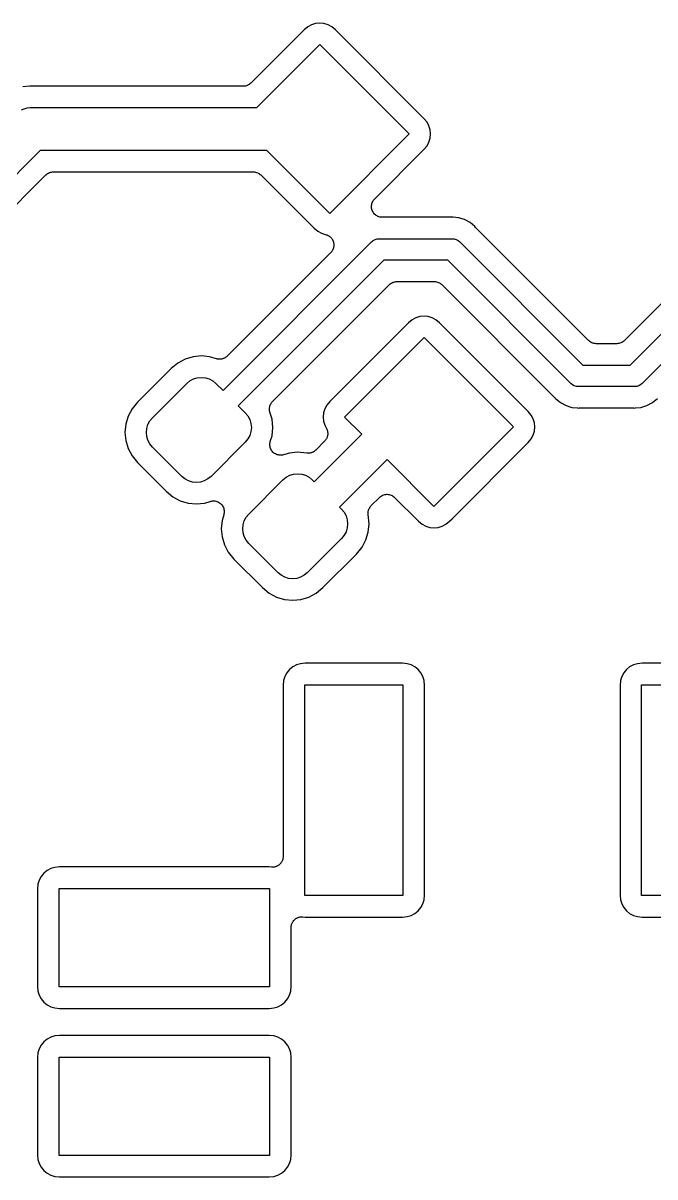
# Model space of a CAD drawing. Extents: x 0.48 to 2.43, y -7.79 to -4.85.
# Drawn here: x 0.7143 to 0.8915, y -5.7993 to -5.4759 of the extents above; entities that cross this region are included whole.
import ezdxf

# ---------------------------------------------------------------- set-up
doc = ezdxf.new("R2010")
doc.units = 0
doc.header["$MEASUREMENT"] = 0
doc.layers.add('BLACK', color=7, linetype='CONTINUOUS')

msp = doc.modelspace()

# ---------------------------------------------------------------- linework, layer by layer
at = {"layer": 'BLACK', "linetype": 'CONTINUOUS'}
for p, q in [((0.793163, -5.47779), (0.77821, -5.49275)), ((0.794191, -5.47695), (0.793163, -5.47779)), ((0.795234, -5.47639), (0.794191, -5.47695)), ((0.796365, -5.47605), (0.795234, -5.47639)), ((0.797541, -5.47593), (0.796365, -5.47605)), ((0.798717, -5.47605), (0.797541, -5.47593)), ((0.799848, -5.47639), (0.798717, -5.47605)), ((0.80089, -5.47695), (0.799848, -5.47639)), ((0.801918, -5.47779), (0.80089, -5.47695)), ((0.826765, -5.50264), (0.801918, -5.47779)), ((0.779878, -5.49963), (0.797541, -5.48196)), ((0.797541, -5.48196), (0.822596, -5.50702)), ((0.716194, -5.49361), (0.714289, -5.4938)), ((0.716199, -5.49361), (0.716194, -5.49361)), ((0.716641, -5.49357), (0.716199, -5.49361)), ((0.717084, -5.49361), (0.716641, -5.49357)), ((0.71721, -5.49361), (0.717084, -5.49361)), ((0.717336, -5.49363), (0.71721, -5.49361)), ((0.717378, -5.49363), (0.717336, -5.49363)), ((0.776088, -5.49363), (0.717378, -5.49363)), ((0.776363, -5.4936), (0.776088, -5.49363)), ((0.77664, -5.49357), (0.776363, -5.4936)), ((0.776655, -5.49357), (0.77664, -5.49357)), ((0.776671, -5.49357), (0.776655, -5.49357)), ((0.776937, -5.49349), (0.776671, -5.49357)), ((0.777202, -5.49341), (0.776937, -5.49349)), ((0.777216, -5.4934), (0.777202, -5.49341)), ((0.777232, -5.4934), (0.777216, -5.4934)), ((0.777476, -5.49327), (0.777232, -5.4934)), ((0.777722, -5.49314), (0.777476, -5.49327)), ((0.777735, -5.49313), (0.777722, -5.49314)), ((0.777748, -5.49312), (0.777735, -5.49313)), ((0.777962, -5.49295), (0.777748, -5.49312)), ((0.77818, -5.49278), (0.777962, -5.49295)), ((0.778202, -5.49275), (0.77818, -5.49278)), ((0.77821, -5.49275), (0.778202, -5.49275)), ((0.778202, -5.49275), (0.778202, -5.49275)), ((0.778202, -5.49275), (0.778202, -5.49275)), ((0.7139, -5.50029), (0.714334, -5.50006)), ((0.714334, -5.50006), (0.715465, -5.49971)), ((0.715465, -5.49971), (0.716347, -5.49963)), ((0.716347, -5.49963), (0.716641, -5.4996)), ((0.716347, -5.49963), (0.716347, -5.49963)), ((0.716641, -5.4996), (0.716936, -5.49963)), ((0.716936, -5.49963), (0.779878, -5.49963)), ((0.827609, -5.50367), (0.826765, -5.50264)), ((0.828166, -5.50471), (0.827609, -5.50367)), ((0.822596, -5.50702), (0.800325, -5.52929)), ((0.828509, -5.50584), (0.828166, -5.50471)), ((0.828625, -5.50702), (0.828509, -5.50584)), ((0.828509, -5.50819), (0.828625, -5.50702)), ((0.826765, -5.5114), (0.827609, -5.51037)), ((0.827609, -5.51037), (0.828166, -5.50932)), ((0.828166, -5.50932), (0.828509, -5.50819)), ((0.719127, -5.51163), (0.688845, -5.54191)), ((0.782662, -5.51163), (0.719127, -5.51163)), ((0.800325, -5.52929), (0.782662, -5.51163)), ((0.812912, -5.52525), (0.826765, -5.5114)), ((0.699483, -5.53975), (0.720733, -5.5185)), ((0.720733, -5.5185), (0.72074, -5.5185)), ((0.72074, -5.5185), (0.720741, -5.5185)), ((0.720741, -5.5185), (0.720763, -5.51847)), ((0.720741, -5.5185), (0.720741, -5.5185)), ((0.720763, -5.51847), (0.720981, -5.5183)), ((0.720981, -5.5183), (0.721194, -5.51813)), ((0.721194, -5.51813), (0.721208, -5.51812)), ((0.721208, -5.51812), (0.721221, -5.51811)), ((0.721221, -5.51811), (0.721467, -5.51798)), ((0.721467, -5.51798), (0.721711, -5.51785)), ((0.721711, -5.51785), (0.721726, -5.51785)), ((0.721726, -5.51785), (0.72174, -5.51784)), ((0.72174, -5.51784), (0.722005, -5.51776)), ((0.722005, -5.51776), (0.722272, -5.51768)), ((0.722272, -5.51768), (0.722288, -5.51768)), ((0.722288, -5.51768), (0.722303, -5.51768)), ((0.722303, -5.51768), (0.722577, -5.51765)), ((0.722577, -5.51765), (0.722855, -5.51763)), ((0.722855, -5.51763), (0.778872, -5.51763)), ((0.778872, -5.51763), (0.778882, -5.51763)), ((0.778882, -5.51763), (0.778883, -5.51763)), ((0.778883, -5.51763), (0.778883, -5.51763)), ((0.778883, -5.51763), (0.778914, -5.51763)), ((0.778914, -5.51763), (0.779191, -5.51766)), ((0.779191, -5.51766), (0.779465, -5.51768)), ((0.779465, -5.51768), (0.77948, -5.51769)), ((0.77948, -5.51769), (0.779496, -5.51769)), ((0.779496, -5.51769), (0.779759, -5.51777)), ((0.779759, -5.51777), (0.780025, -5.51786)), ((0.780025, -5.51786), (0.780039, -5.51786)), ((0.780039, -5.51786), (0.780054, -5.51787)), ((0.780054, -5.51787), (0.780295, -5.518)), ((0.780295, -5.518), (0.780541, -5.51813)), ((0.780541, -5.51813), (0.780553, -5.51814)), ((0.780553, -5.51814), (0.780567, -5.51815)), ((0.780567, -5.51815), (0.780777, -5.51833)), ((0.780777, -5.51833), (0.780994, -5.5185)), ((0.780994, -5.5185), (0.795947, -5.53346)), ((0.812033, -5.52735), (0.812064, -5.52706)), ((0.812064, -5.52706), (0.812092, -5.52678)), ((0.812092, -5.52678), (0.812094, -5.52677)), ((0.812094, -5.52677), (0.812179, -5.52649)), ((0.812094, -5.52677), (0.812094, -5.52677)), ((0.812179, -5.52649), (0.812263, -5.52622)), ((0.812263, -5.52622), (0.812266, -5.52621)), ((0.812266, -5.52621), (0.812267, -5.52621)), ((0.812267, -5.52621), (0.812404, -5.52595)), ((0.812404, -5.52595), (0.81254, -5.5257)), ((0.81254, -5.5257), (0.812543, -5.5257)), ((0.812543, -5.5257), (0.812546, -5.52569)), ((0.812546, -5.52569), (0.812727, -5.52547)), ((0.812727, -5.52547), (0.812912, -5.52525)), ((0.921212, -5.52669), (0.882978, -5.56492)), ((0.812033, -5.52736), (0.812033, -5.52735)), ((0.812033, -5.52735), (0.812033, -5.52735)), ((0.81206, -5.52764), (0.812033, -5.52736)), ((0.812086, -5.52793), (0.81206, -5.52764)), ((0.812088, -5.52794), (0.812086, -5.52793)), ((0.812172, -5.52823), (0.812088, -5.52794)), ((0.812088, -5.52794), (0.812088, -5.52794)), ((0.812251, -5.52849), (0.812172, -5.52823)), ((0.812254, -5.5285), (0.812251, -5.52849)), ((0.812255, -5.5285), (0.812254, -5.5285)), ((0.812395, -5.52877), (0.812255, -5.5285)), ((0.812523, -5.52901), (0.812395, -5.52877)), ((0.812526, -5.52902), (0.812523, -5.52901)), ((0.812528, -5.52902), (0.812526, -5.52902)), ((0.812708, -5.52924), (0.812528, -5.52902)), ((0.812889, -5.52947), (0.812708, -5.52924)), ((0.812894, -5.52947), (0.812889, -5.52947)), ((0.812897, -5.52948), (0.812894, -5.52947)), ((0.813116, -5.52966), (0.812897, -5.52948)), ((0.813338, -5.52985), (0.813116, -5.52966)), ((0.813343, -5.52985), (0.813338, -5.52985)), ((0.813347, -5.52985), (0.813343, -5.52985)), ((0.813595, -5.52999), (0.813347, -5.52985)), ((0.813851, -5.53013), (0.813595, -5.52999)), ((0.813856, -5.53013), (0.813851, -5.53013)), ((0.813861, -5.53013), (0.813856, -5.53013)), ((0.814129, -5.53022), (0.813861, -5.53013)), ((0.814409, -5.5303), (0.814129, -5.53022)), ((0.814415, -5.53031), (0.814409, -5.5303)), ((0.814419, -5.53031), (0.814415, -5.53031)), ((0.814699, -5.53034), (0.814419, -5.53031)), ((0.814991, -5.53037), (0.814699, -5.53034)), ((0.815001, -5.53037), (0.814991, -5.53037)), ((0.815002, -5.53037), (0.815001, -5.53037)), ((0.815001, -5.53037), (0.815001, -5.53037)), ((0.815033, -5.53037), (0.815002, -5.53037)), ((0.834057, -5.53037), (0.815033, -5.53037)), ((0.834183, -5.53036), (0.834057, -5.53037)), ((0.834309, -5.53036), (0.834183, -5.53036)), ((0.834351, -5.53036), (0.834309, -5.53036)), ((0.834646, -5.53033), (0.834351, -5.53036)), ((0.834941, -5.53036), (0.834646, -5.53033)), ((0.83641, -5.5305), (0.834941, -5.53036)), ((0.834941, -5.53036), (0.834941, -5.53036)), ((0.795947, -5.53346), (0.796975, -5.5343)), ((0.838106, -5.53101), (0.83641, -5.5305)), ((0.83967, -5.53185), (0.838106, -5.53101)), ((0.84104, -5.53298), (0.83967, -5.53185)), ((0.841229, -5.5332), (0.84104, -5.53298)), ((0.841318, -5.53329), (0.841229, -5.5332)), ((0.841397, -5.53339), (0.841318, -5.53329)), ((0.841426, -5.53342), (0.841397, -5.53339)), ((0.872928, -5.56492), (0.841426, -5.53342)), ((0.884584, -5.5718), (0.925767, -5.53062)), ((0.796975, -5.5343), (0.798017, -5.53486)), ((0.798017, -5.53486), (0.799352, -5.53526)), ((0.799352, -5.53526), (0.799392, -5.53528)), ((0.799392, -5.53528), (0.799521, -5.53533)), ((0.799521, -5.53533), (0.799654, -5.53537)), ((0.799654, -5.53537), (0.799789, -5.53545)), ((0.799789, -5.53545), (0.79993, -5.53551)), ((0.79993, -5.53551), (0.800046, -5.53559)), ((0.800046, -5.53559), (0.800168, -5.53565)), ((0.800168, -5.53565), (0.800286, -5.53575)), ((0.800286, -5.53575), (0.800413, -5.53584)), ((0.800413, -5.53584), (0.800511, -5.53594)), ((0.800511, -5.53594), (0.800618, -5.53603)), ((0.800618, -5.53603), (0.800714, -5.53615)), ((0.800714, -5.53615), (0.800822, -5.53626)), ((0.800822, -5.53626), (0.800898, -5.53637)), ((0.800898, -5.53637), (0.800986, -5.53648)), ((0.800986, -5.53648), (0.801058, -5.53662)), ((0.801058, -5.53662), (0.801142, -5.53675)), ((0.801142, -5.53675), (0.801194, -5.53688)), ((0.801194, -5.53688), (0.801259, -5.537)), ((0.812351, -5.53702), (0.812542, -5.53686)), ((0.812542, -5.53686), (0.813063, -5.53659)), ((0.813063, -5.53659), (0.813629, -5.53641)), ((0.813063, -5.53659), (0.813063, -5.53659)), ((0.813629, -5.53641), (0.81407, -5.53637)), ((0.81407, -5.53637), (0.814217, -5.53636)), ((0.81407, -5.53637), (0.81407, -5.53637)), ((0.814217, -5.53636), (0.814364, -5.53637)), ((0.814364, -5.53637), (0.834499, -5.53637)), ((0.834499, -5.53637), (0.834646, -5.53636)), ((0.834646, -5.53636), (0.834793, -5.53637)), ((0.834793, -5.53637), (0.834793, -5.53637)), ((0.834793, -5.53637), (0.835234, -5.53641)), ((0.835234, -5.53641), (0.835799, -5.53659)), ((0.835799, -5.53659), (0.83632, -5.53686)), ((0.83632, -5.53686), (0.836777, -5.53724)), ((0.929235, -5.53564), (0.888052, -5.57682)), ((0.770411, -5.57893), (0.811991, -5.53735)), ((0.800692, -5.54015), (0.800603, -5.54026)), ((0.800791, -5.54005), (0.800692, -5.54015)), ((0.800877, -5.53992), (0.800791, -5.54005)), ((0.800975, -5.5398), (0.800877, -5.53992)), ((0.801041, -5.53968), (0.800975, -5.5398)), ((0.801119, -5.53956), (0.801041, -5.53968)), ((0.801179, -5.53942), (0.801119, -5.53956)), ((0.801251, -5.53929), (0.801179, -5.53942)), ((0.801292, -5.53915), (0.801251, -5.53929)), ((0.801259, -5.537), (0.801303, -5.53715)), ((0.801346, -5.53903), (0.801292, -5.53915)), ((0.801303, -5.53715), (0.801361, -5.53729)), ((0.801378, -5.53887), (0.801346, -5.53903)), ((0.801361, -5.53729), (0.801387, -5.53743)), ((0.801422, -5.53873), (0.801378, -5.53887)), ((0.801387, -5.53743), (0.801427, -5.53756)), ((0.801437, -5.53859), (0.801422, -5.53873)), ((0.801427, -5.53756), (0.801441, -5.53772)), ((0.801465, -5.53845), (0.801437, -5.53859)), ((0.801441, -5.53772), (0.80147, -5.53787)), ((0.801466, -5.5383), (0.801465, -5.53845)), ((0.801482, -5.53815), (0.801466, -5.5383)), ((0.80147, -5.53787), (0.801469, -5.53801)), ((0.801469, -5.53801), (0.801482, -5.53815)), ((0.811991, -5.53735), (0.812085, -5.53724)), ((0.812085, -5.53724), (0.812351, -5.53702)), ((0.836777, -5.53724), (0.836871, -5.53735)), ((0.836871, -5.53735), (0.871321, -5.5718)), ((0.800603, -5.54026), (0.771571, -5.56929)), ((0.815459, -5.54237), (0.774654, -5.58318)), ((0.833403, -5.54237), (0.815459, -5.54237)), ((0.867853, -5.57682), (0.833403, -5.54237)), ((0.784299, -5.58202), (0.817066, -5.54925)), ((0.817066, -5.54925), (0.817073, -5.54924)), ((0.817073, -5.54924), (0.817073, -5.54924)), ((0.817073, -5.54924), (0.817074, -5.54924)), ((0.817074, -5.54924), (0.817096, -5.54922)), ((0.817096, -5.54922), (0.817314, -5.54905)), ((0.817314, -5.54905), (0.817527, -5.54887)), ((0.817527, -5.54887), (0.817541, -5.54886)), ((0.817541, -5.54886), (0.817553, -5.54885)), ((0.817553, -5.54885), (0.8178, -5.54873)), ((0.8178, -5.54873), (0.818044, -5.5486)), ((0.818044, -5.5486), (0.818059, -5.54859)), ((0.818059, -5.54859), (0.818073, -5.54858)), ((0.818073, -5.54858), (0.818338, -5.54851)), ((0.818338, -5.54851), (0.818605, -5.54843)), ((0.818605, -5.54843), (0.81862, -5.54843)), ((0.81862, -5.54843), (0.818635, -5.54842)), ((0.818635, -5.54842), (0.818908, -5.5484)), ((0.818908, -5.5484), (0.819187, -5.54837)), ((0.819187, -5.54837), (0.829675, -5.54837)), ((0.829675, -5.54837), (0.829685, -5.54837)), ((0.829685, -5.54837), (0.829686, -5.54837)), ((0.829686, -5.54837), (0.829686, -5.54837)), ((0.829686, -5.54837), (0.829717, -5.54837)), ((0.829717, -5.54837), (0.829994, -5.5484)), ((0.829994, -5.5484), (0.830268, -5.54843)), ((0.830268, -5.54843), (0.830283, -5.54843)), ((0.830283, -5.54843), (0.830299, -5.54844)), ((0.830299, -5.54844), (0.830562, -5.54852)), ((0.830562, -5.54852), (0.830828, -5.5486)), ((0.830828, -5.5486), (0.830842, -5.54861)), ((0.830842, -5.54861), (0.830857, -5.54861)), ((0.830857, -5.54861), (0.831099, -5.54875)), ((0.831099, -5.54875), (0.831344, -5.54888)), ((0.831344, -5.54888), (0.831356, -5.54889)), ((0.831356, -5.54889), (0.83137, -5.54889)), ((0.83137, -5.54889), (0.831581, -5.54907)), ((0.831581, -5.54907), (0.831796, -5.54925)), ((0.831796, -5.54925), (0.863298, -5.58075)), ((0.823422, -5.55907), (0.822394, -5.55992)), ((0.824464, -5.55852), (0.823422, -5.55907)), ((0.825595, -5.55817), (0.824464, -5.55852)), ((0.826772, -5.55806), (0.825595, -5.55817)), ((0.827948, -5.55817), (0.826772, -5.55806)), ((0.829079, -5.55852), (0.827948, -5.55817)), ((0.830121, -5.55907), (0.829079, -5.55852)), ((0.831149, -5.55992), (0.830121, -5.55907)), ((0.822394, -5.55992), (0.800331, -5.58198)), ((0.855996, -5.58476), (0.831149, -5.55992)), ((0.804501, -5.58636), (0.826772, -5.56409)), ((0.826772, -5.56409), (0.851827, -5.58914)), ((0.873142, -5.5651), (0.872928, -5.56492)), ((0.873354, -5.56528), (0.873142, -5.5651)), ((0.873368, -5.56529), (0.873354, -5.56528)), ((0.87338, -5.5653), (0.873368, -5.56529)), ((0.873626, -5.56543), (0.87338, -5.5653)), ((0.873867, -5.56556), (0.873626, -5.56543)), ((0.873882, -5.56557), (0.873867, -5.56556)), ((0.873896, -5.56557), (0.873882, -5.56557)), ((0.874163, -5.56565), (0.873896, -5.56557)), ((0.874426, -5.56574), (0.874163, -5.56565)), ((0.874441, -5.56574), (0.874426, -5.56574)), ((0.874456, -5.56574), (0.874441, -5.56574)), ((0.874731, -5.56577), (0.874456, -5.56574)), ((0.875007, -5.5658), (0.874731, -5.56577)), ((0.875039, -5.5658), (0.875007, -5.5658)), ((0.875049, -5.5658), (0.875039, -5.5658)), ((0.875039, -5.5658), (0.875039, -5.5658)), ((0.875039, -5.5658), (0.875039, -5.5658)), ((0.880856, -5.5658), (0.875049, -5.5658)), ((0.881131, -5.56578), (0.880856, -5.5658)), ((0.881408, -5.56575), (0.881131, -5.56578)), ((0.881423, -5.56575), (0.881408, -5.56575)), ((0.881439, -5.56575), (0.881423, -5.56575)), ((0.881705, -5.56567), (0.881439, -5.56575)), ((0.88197, -5.56559), (0.881705, -5.56567)), ((0.881984, -5.56558), (0.88197, -5.56559)), ((0.881999, -5.56558), (0.881984, -5.56558)), ((0.882244, -5.56545), (0.881999, -5.56558)), ((0.88249, -5.56532), (0.882244, -5.56545)), ((0.882503, -5.56531), (0.88249, -5.56532)), ((0.882516, -5.5653), (0.882503, -5.56531)), ((0.88273, -5.56513), (0.882516, -5.5653)), ((0.882948, -5.56495), (0.88273, -5.56513)), ((0.88297, -5.56493), (0.882948, -5.56495)), ((0.882978, -5.56492), (0.88297, -5.56493)), ((0.88297, -5.56493), (0.88297, -5.56493)), ((0.88297, -5.56493), (0.88297, -5.56493)), ((0.76432, -5.56922), (0.762011, -5.56945)), ((0.766629, -5.56945), (0.76432, -5.56922)), ((0.771571, -5.56929), (0.771542, -5.56932)), ((0.757744, -5.57121), (0.755836, -5.57278)), ((0.759791, -5.57012), (0.757744, -5.57121)), ((0.762011, -5.56945), (0.759791, -5.57012)), ((0.768579, -5.57004), (0.766629, -5.56945)), ((0.76871, -5.57006), (0.768579, -5.57004)), ((0.768837, -5.5701), (0.76871, -5.57006)), ((0.768996, -5.57012), (0.768837, -5.5701)), ((0.769153, -5.57015), (0.768996, -5.57012)), ((0.769287, -5.57015), (0.769153, -5.57015)), ((0.769419, -5.57017), (0.769287, -5.57015)), ((0.769579, -5.57015), (0.769419, -5.57017)), ((0.769739, -5.57015), (0.769579, -5.57015)), ((0.769869, -5.57013), (0.769739, -5.57015)), ((0.770002, -5.57012), (0.769869, -5.57013)), ((0.770156, -5.57007), (0.770002, -5.57012)), ((0.770313, -5.57004), (0.770156, -5.57007)), ((0.770437, -5.56999), (0.770313, -5.57004)), ((0.770564, -5.56995), (0.770437, -5.56999)), ((0.770706, -5.56988), (0.770564, -5.56995)), ((0.770855, -5.56982), (0.770706, -5.56988)), ((0.770966, -5.56974), (0.770855, -5.56982)), ((0.771084, -5.56968), (0.770966, -5.56974)), ((0.77121, -5.56958), (0.771084, -5.56968)), ((0.771343, -5.56949), (0.77121, -5.56958)), ((0.771438, -5.5694), (0.771343, -5.56949)), ((0.771542, -5.56932), (0.771438, -5.5694)), ((0.871321, -5.5718), (0.884584, -5.5718)), ((0.755836, -5.57278), (0.74644, -5.58217)), ((0.761094, -5.57623), (0.762098, -5.57569)), ((0.762098, -5.57569), (0.763187, -5.57536)), ((0.763187, -5.57536), (0.76432, -5.57525)), ((0.76432, -5.57525), (0.765453, -5.57536)), ((0.765453, -5.57536), (0.766542, -5.57569)), ((0.766542, -5.57569), (0.767546, -5.57623)), ((0.750609, -5.58655), (0.760214, -5.57695)), ((0.760214, -5.57695), (0.761094, -5.57623)), ((0.767546, -5.57623), (0.768426, -5.57695)), ((0.768426, -5.57695), (0.770411, -5.57893)), ((0.867947, -5.57693), (0.867853, -5.57682)), ((0.868404, -5.57731), (0.867947, -5.57693)), ((0.868925, -5.57759), (0.868404, -5.57731)), ((0.869491, -5.57776), (0.868925, -5.57759)), ((0.869932, -5.5778), (0.869491, -5.57776)), ((0.870079, -5.57782), (0.869932, -5.5778)), ((0.869932, -5.5778), (0.869932, -5.5778)), ((0.870226, -5.5778), (0.870079, -5.57782)), ((0.88568, -5.5778), (0.870226, -5.5778)), ((0.885827, -5.57782), (0.88568, -5.5778)), ((0.885974, -5.5778), (0.885827, -5.57782)), ((0.886415, -5.57776), (0.885974, -5.5778)), ((0.885974, -5.5778), (0.885974, -5.5778)), ((0.88698, -5.57759), (0.886415, -5.57776)), ((0.887502, -5.57731), (0.88698, -5.57759)), ((0.887958, -5.57693), (0.887502, -5.57731)), ((0.888052, -5.57682), (0.887958, -5.57693)), ((0.74644, -5.58217), (0.744874, -5.58408)), ((0.78403, -5.58234), (0.78412, -5.58221)), ((0.78412, -5.58221), (0.784215, -5.58212)), ((0.784215, -5.58212), (0.784299, -5.58202)), ((0.800331, -5.58198), (0.799488, -5.58301)), ((0.863298, -5.58075), (0.863328, -5.58078)), ((0.863328, -5.58078), (0.863407, -5.58088)), ((0.863407, -5.58088), (0.863496, -5.58097)), ((0.863496, -5.58097), (0.863684, -5.5812)), ((0.863684, -5.5812), (0.865054, -5.58232)), ((0.890851, -5.58232), (0.892221, -5.5812)), ((0.744874, -5.58408), (0.743781, -5.58613)), ((0.774654, -5.58318), (0.776639, -5.58516)), ((0.776639, -5.58516), (0.777361, -5.58604)), ((0.783421, -5.58413), (0.783437, -5.58397)), ((0.783433, -5.58426), (0.783421, -5.58413)), ((0.783431, -5.58439), (0.783433, -5.58426)), ((0.783461, -5.58455), (0.783431, -5.58439)), ((0.783437, -5.58397), (0.783439, -5.58381)), ((0.783439, -5.58381), (0.783466, -5.58368)), ((0.783476, -5.58471), (0.783461, -5.58455)), ((0.783466, -5.58368), (0.78348, -5.58354)), ((0.783514, -5.58484), (0.783476, -5.58471)), ((0.78348, -5.58354), (0.783527, -5.58339)), ((0.783538, -5.58497), (0.783514, -5.58484)), ((0.783527, -5.58339), (0.78356, -5.58323)), ((0.78355, -5.58501), (0.783538, -5.58497)), ((0.784141, -5.58696), (0.78355, -5.58501)), ((0.78356, -5.58323), (0.783612, -5.58311)), ((0.783612, -5.58311), (0.783651, -5.58298)), ((0.783651, -5.58298), (0.783727, -5.58284)), ((0.783727, -5.58284), (0.78379, -5.58269)), ((0.78379, -5.58269), (0.783865, -5.58259)), ((0.783865, -5.58259), (0.783928, -5.58247)), ((0.783928, -5.58247), (0.78403, -5.58234)), ((0.798587, -5.58518), (0.798472, -5.58636)), ((0.79893, -5.58405), (0.798587, -5.58518)), ((0.799488, -5.58301), (0.79893, -5.58405)), ((0.85684, -5.58579), (0.855996, -5.58476)), ((0.865054, -5.58232), (0.866618, -5.58316)), ((0.866618, -5.58316), (0.86797, -5.58357)), ((0.86797, -5.58357), (0.867972, -5.58357)), ((0.867972, -5.58357), (0.868314, -5.58367)), ((0.868314, -5.58367), (0.869784, -5.58382)), ((0.869784, -5.58382), (0.869784, -5.58382)), ((0.869784, -5.58382), (0.870079, -5.58385)), ((0.870079, -5.58385), (0.870374, -5.58382)), ((0.870374, -5.58382), (0.870415, -5.58381)), ((0.870415, -5.58381), (0.870542, -5.58382)), ((0.870542, -5.58382), (0.870668, -5.5838)), ((0.870668, -5.5838), (0.885238, -5.5838)), ((0.885238, -5.5838), (0.88528, -5.5838)), ((0.88528, -5.5838), (0.885406, -5.58382)), ((0.885406, -5.58382), (0.885532, -5.58382)), ((0.885532, -5.58382), (0.885827, -5.58385)), ((0.885827, -5.58385), (0.886122, -5.58382)), ((0.886122, -5.58382), (0.886126, -5.58382)), ((0.886126, -5.58382), (0.887591, -5.58367)), ((0.887591, -5.58367), (0.889288, -5.58316)), ((0.889288, -5.58316), (0.890851, -5.58232)), ((0.743107, -5.58835), (0.74288, -5.59066)), ((0.743781, -5.58613), (0.743107, -5.58835)), ((0.74902, -5.58953), (0.749351, -5.58844)), ((0.749351, -5.58844), (0.749887, -5.58743)), ((0.749887, -5.58743), (0.750609, -5.58655)), ((0.777361, -5.58604), (0.777898, -5.58704)), ((0.777898, -5.58704), (0.778228, -5.58813)), ((0.778228, -5.58813), (0.77834, -5.58927)), ((0.784369, -5.58927), (0.784141, -5.58696)), ((0.798472, -5.58636), (0.798587, -5.58753)), ((0.798587, -5.58753), (0.79893, -5.58867)), ((0.79893, -5.58867), (0.799429, -5.5896)), ((0.809333, -5.59119), (0.804501, -5.58636)), ((0.857397, -5.58683), (0.85684, -5.58579)), ((0.85774, -5.58797), (0.857397, -5.58683)), ((0.857856, -5.58914), (0.85774, -5.58797)), ((0.74288, -5.59066), (0.743107, -5.59297)), ((0.748909, -5.59066), (0.74902, -5.58953)), ((0.74902, -5.59179), (0.748909, -5.59066)), ((0.749351, -5.59288), (0.74902, -5.59179)), ((0.777898, -5.59149), (0.777361, -5.59249)), ((0.778228, -5.5904), (0.777898, -5.59149)), ((0.77834, -5.58927), (0.778228, -5.5904)), ((0.783648, -5.5932), (0.784141, -5.59158)), ((0.784141, -5.59158), (0.784369, -5.58927)), ((0.796001, -5.60452), (0.809333, -5.59119)), ((0.799429, -5.5896), (0.799448, -5.58964)), ((0.799448, -5.58964), (0.799498, -5.58976)), ((0.799498, -5.58976), (0.799561, -5.58988)), ((0.799561, -5.58988), (0.799606, -5.59003)), ((0.799645, -5.59191), (0.799592, -5.59204)), ((0.799606, -5.59003), (0.799665, -5.59018)), ((0.799677, -5.59176), (0.799645, -5.59191)), ((0.799665, -5.59018), (0.79969, -5.59031)), ((0.799724, -5.59161), (0.799677, -5.59176)), ((0.79969, -5.59031), (0.799728, -5.59044)), ((0.799737, -5.59147), (0.799724, -5.59161)), ((0.799728, -5.59044), (0.799743, -5.5906)), ((0.799765, -5.59134), (0.799737, -5.59147)), ((0.799743, -5.5906), (0.799772, -5.59075)), ((0.799767, -5.59118), (0.799765, -5.59134)), ((0.799783, -5.59102), (0.799767, -5.59118)), ((0.799772, -5.59075), (0.79977, -5.59089)), ((0.79977, -5.59089), (0.799783, -5.59102)), ((0.851827, -5.58914), (0.829556, -5.61141)), ((0.85684, -5.59249), (0.857397, -5.59145)), ((0.857397, -5.59145), (0.85774, -5.59032)), ((0.85774, -5.59032), (0.857856, -5.58914)), ((0.743107, -5.59297), (0.743781, -5.59519)), ((0.749887, -5.59388), (0.749351, -5.59288)), ((0.750609, -5.59476), (0.749887, -5.59388)), ((0.758822, -5.60298), (0.750609, -5.59476)), ((0.776639, -5.59337), (0.767034, -5.60298)), ((0.777361, -5.59249), (0.776639, -5.59337)), ((0.783532, -5.59435), (0.783534, -5.59406)), ((0.783533, -5.59435), (0.783532, -5.59435)), ((0.783533, -5.59436), (0.783533, -5.59435)), ((0.783588, -5.59464), (0.783533, -5.59436)), ((0.783534, -5.59406), (0.783534, -5.59377)), ((0.783534, -5.59377), (0.783535, -5.59377)), ((0.783535, -5.59376), (0.783593, -5.59348)), ((0.783535, -5.59377), (0.783535, -5.59376)), ((0.783642, -5.59492), (0.783588, -5.59464)), ((0.783593, -5.59348), (0.783648, -5.5932)), ((0.783645, -5.59493), (0.783642, -5.59492)), ((0.783646, -5.59493), (0.783645, -5.59493)), ((0.783755, -5.5952), (0.783646, -5.59493)), ((0.798904, -5.59313), (0.796405, -5.59563)), ((0.79899, -5.59303), (0.798904, -5.59313)), ((0.799085, -5.59294), (0.79899, -5.59303)), ((0.799175, -5.5928), (0.799085, -5.59294)), ((0.799276, -5.59268), (0.799175, -5.5928)), ((0.79934, -5.59256), (0.799276, -5.59268)), ((0.799415, -5.59245), (0.79934, -5.59256)), ((0.799477, -5.59231), (0.799415, -5.59245)), ((0.799553, -5.59217), (0.799477, -5.59231)), ((0.799592, -5.59204), (0.799553, -5.59217)), ((0.83464, -5.61488), (0.855996, -5.59352)), ((0.855996, -5.59352), (0.85684, -5.59249)), ((0.743781, -5.59519), (0.744874, -5.59723)), ((0.744874, -5.59723), (0.74644, -5.59914)), ((0.783862, -5.59546), (0.783755, -5.5952)), ((0.783866, -5.59547), (0.783862, -5.59546)), ((0.783869, -5.59548), (0.783866, -5.59547)), ((0.784027, -5.59572), (0.783869, -5.59548)), ((0.784184, -5.59595), (0.784027, -5.59572)), ((0.784188, -5.59596), (0.784184, -5.59595)), ((0.784192, -5.59596), (0.784188, -5.59596)), ((0.784399, -5.59617), (0.784192, -5.59596)), ((0.784594, -5.59637), (0.784399, -5.59617)), ((0.784599, -5.59638), (0.784594, -5.59637)), ((0.784604, -5.59638), (0.784599, -5.59638)), ((0.784845, -5.59654), (0.784604, -5.59638)), ((0.785077, -5.5967), (0.784845, -5.59654)), ((0.785083, -5.5967), (0.785077, -5.5967)), ((0.785089, -5.59671), (0.785083, -5.5967)), ((0.785356, -5.59682), (0.785089, -5.59671)), ((0.785616, -5.59693), (0.785356, -5.59682)), ((0.785622, -5.59693), (0.785616, -5.59693)), ((0.785628, -5.59694), (0.785622, -5.59693)), ((0.785911, -5.59699), (0.785628, -5.59694)), ((0.786189, -5.59705), (0.785911, -5.59699)), ((0.786195, -5.59705), (0.786189, -5.59705)), ((0.786202, -5.59705), (0.786195, -5.59705)), ((0.786484, -5.59706), (0.786202, -5.59705)), ((0.786774, -5.59706), (0.786484, -5.59706)), ((0.786781, -5.59706), (0.786774, -5.59706)), ((0.786787, -5.59706), (0.786781, -5.59706)), ((0.78706, -5.59701), (0.786787, -5.59706)), ((0.78735, -5.59695), (0.78706, -5.59701)), ((0.787362, -5.59695), (0.78735, -5.59695)), ((0.787363, -5.59695), (0.787362, -5.59695)), ((0.78739, -5.59694), (0.787363, -5.59695)), ((0.787363, -5.59695), (0.787363, -5.59695)), ((0.789015, -5.59645), (0.78739, -5.59694)), ((0.791324, -5.59622), (0.789015, -5.59645)), ((0.79386, -5.59647), (0.791324, -5.59622)), ((0.793987, -5.5965), (0.79386, -5.59647)), ((0.79412, -5.5965), (0.793987, -5.5965)), ((0.794252, -5.59651), (0.79412, -5.5965)), ((0.794412, -5.5965), (0.794252, -5.59651)), ((0.794572, -5.5965), (0.794412, -5.5965)), ((0.794703, -5.59647), (0.794572, -5.5965)), ((0.794835, -5.59646), (0.794703, -5.59647)), ((0.79499, -5.59642), (0.794835, -5.59646)), ((0.795147, -5.59638), (0.79499, -5.59642)), ((0.79527, -5.59633), (0.795147, -5.59638)), ((0.795398, -5.5963), (0.79527, -5.59633)), ((0.79554, -5.59622), (0.795398, -5.5963)), ((0.795689, -5.59616), (0.79554, -5.59622)), ((0.795799, -5.59609), (0.795689, -5.59616)), ((0.795918, -5.59603), (0.795799, -5.59609)), ((0.796043, -5.59593), (0.795918, -5.59603)), ((0.796177, -5.59584), (0.796043, -5.59593)), ((0.796271, -5.59575), (0.796177, -5.59584)), ((0.796375, -5.59566), (0.796271, -5.59575)), ((0.796405, -5.59563), (0.796375, -5.59566)), ((0.816404, -5.59826), (0.803072, -5.61159)), ((0.829556, -5.61141), (0.816404, -5.59826)), ((0.74644, -5.59914), (0.754444, -5.60715)), ((0.759702, -5.6037), (0.758822, -5.60298)), ((0.760706, -5.60424), (0.759702, -5.6037)), ((0.761795, -5.60457), (0.760706, -5.60424)), ((0.762928, -5.60468), (0.761795, -5.60457)), ((0.764061, -5.60457), (0.762928, -5.60468)), ((0.76515, -5.60424), (0.764061, -5.60457)), ((0.766154, -5.6037), (0.76515, -5.60424)), ((0.767034, -5.60298), (0.766154, -5.6037)), ((0.777613, -5.61356), (0.787218, -5.60395)), ((0.787218, -5.60395), (0.788098, -5.60323)), ((0.788098, -5.60323), (0.789102, -5.60269)), ((0.789102, -5.60269), (0.790191, -5.60236)), ((0.790191, -5.60236), (0.791324, -5.60225)), ((0.791324, -5.60225), (0.792457, -5.60236)), ((0.792457, -5.60236), (0.793546, -5.60269)), ((0.793546, -5.60269), (0.79455, -5.60323)), ((0.79455, -5.60323), (0.79543, -5.60395)), ((0.79543, -5.60395), (0.796001, -5.60452)), ((0.754444, -5.60715), (0.756352, -5.60871)), ((0.81553, -5.60816), (0.815801, -5.60808)), ((0.815801, -5.60808), (0.815811, -5.60807)), ((0.815811, -5.60807), (0.815821, -5.60807)), ((0.815821, -5.60807), (0.816105, -5.60805)), ((0.816105, -5.60805), (0.816383, -5.60802)), ((0.816383, -5.60802), (0.816394, -5.60802)), ((0.816394, -5.60802), (0.816404, -5.60802)), ((0.816404, -5.60802), (0.816684, -5.60805)), ((0.816684, -5.60805), (0.816966, -5.60808)), ((0.816966, -5.60808), (0.816976, -5.60808)), ((0.816976, -5.60808), (0.816986, -5.60808)), ((0.816986, -5.60808), (0.817251, -5.60817)), ((0.756352, -5.60871), (0.758399, -5.60981)), ((0.758399, -5.60981), (0.760619, -5.61048)), ((0.760619, -5.61048), (0.762928, -5.61071)), ((0.762928, -5.61071), (0.765237, -5.61048)), ((0.765237, -5.61048), (0.766862, -5.60999)), ((0.766862, -5.60999), (0.766889, -5.60998)), ((0.766889, -5.60998), (0.766889, -5.60998)), ((0.766889, -5.60998), (0.76689, -5.60998)), ((0.76689, -5.60998), (0.766902, -5.60998)), ((0.766902, -5.60998), (0.767192, -5.60992)), ((0.767192, -5.60992), (0.767465, -5.60987)), ((0.767465, -5.60987), (0.767471, -5.60987)), ((0.767471, -5.60987), (0.767478, -5.60987)), ((0.767478, -5.60987), (0.767768, -5.60987)), ((0.767768, -5.60987), (0.76805, -5.60987)), ((0.76805, -5.60987), (0.768057, -5.60988)), ((0.768057, -5.60988), (0.768063, -5.60988)), ((0.768063, -5.60988), (0.768341, -5.60993)), ((0.768341, -5.60993), (0.768624, -5.60999)), ((0.768624, -5.60999), (0.76863, -5.61)), ((0.76863, -5.61), (0.768636, -5.61)), ((0.768636, -5.61), (0.768895, -5.61011)), ((0.768895, -5.61011), (0.769163, -5.61022)), ((0.769163, -5.61022), (0.769169, -5.61022)), ((0.769169, -5.61022), (0.769175, -5.61023)), ((0.769175, -5.61023), (0.769406, -5.61039)), ((0.769406, -5.61039), (0.769648, -5.61055)), ((0.769648, -5.61055), (0.769653, -5.61055)), ((0.769653, -5.61055), (0.769658, -5.61056)), ((0.769658, -5.61056), (0.769854, -5.61076)), ((0.769854, -5.61076), (0.77006, -5.61096)), ((0.77006, -5.61096), (0.770064, -5.61097)), ((0.770064, -5.61097), (0.770068, -5.61097)), ((0.770068, -5.61097), (0.770225, -5.61121)), ((0.770225, -5.61121), (0.770383, -5.61145)), ((0.811782, -5.61139), (0.811877, -5.61129)), ((0.811877, -5.61129), (0.811961, -5.61119)), ((0.811961, -5.61119), (0.814252, -5.6089)), ((0.814252, -5.6089), (0.814266, -5.60888)), ((0.814266, -5.60888), (0.814266, -5.60888)), ((0.814266, -5.60888), (0.814267, -5.60888)), ((0.814267, -5.60888), (0.814281, -5.60887)), ((0.814281, -5.60887), (0.814504, -5.60869)), ((0.814504, -5.60869), (0.814721, -5.60852)), ((0.814721, -5.60852), (0.814731, -5.60851)), ((0.814731, -5.60851), (0.814739, -5.6085)), ((0.814739, -5.6085), (0.81499, -5.60837)), ((0.81499, -5.60837), (0.815239, -5.60824)), ((0.815239, -5.60824), (0.81525, -5.60824)), ((0.81525, -5.60824), (0.815259, -5.60823)), ((0.815259, -5.60823), (0.81553, -5.60816)), ((0.817251, -5.60817), (0.817526, -5.60825)), ((0.817526, -5.60825), (0.817535, -5.60826)), ((0.817535, -5.60826), (0.817545, -5.60826)), ((0.817545, -5.60826), (0.817792, -5.60839)), ((0.817792, -5.60839), (0.818042, -5.60853)), ((0.818042, -5.60853), (0.81805, -5.60853)), ((0.81805, -5.60853), (0.818059, -5.60854)), ((0.818059, -5.60854), (0.818275, -5.60872)), ((0.818275, -5.60872), (0.818494, -5.6089)), ((0.818494, -5.6089), (0.825178, -5.61558)), ((0.770604, -5.61373), (0.770111, -5.61535)), ((0.770383, -5.61145), (0.770386, -5.61146)), ((0.770386, -5.61146), (0.77039, -5.61146)), ((0.77039, -5.61146), (0.770498, -5.61173)), ((0.770498, -5.61173), (0.770606, -5.61199)), ((0.770659, -5.61345), (0.770604, -5.61373)), ((0.770606, -5.61199), (0.770607, -5.612)), ((0.770607, -5.612), (0.77061, -5.61201)), ((0.77061, -5.61201), (0.770663, -5.61228)), ((0.770717, -5.61317), (0.770659, -5.61345)), ((0.770663, -5.61228), (0.770719, -5.61257)), ((0.770718, -5.61315), (0.770717, -5.61316)), ((0.770717, -5.61316), (0.770717, -5.61317)), ((0.77072, -5.61258), (0.770718, -5.61287)), ((0.770718, -5.61287), (0.770718, -5.61315)), ((0.770719, -5.61257), (0.770719, -5.61258)), ((0.770719, -5.61258), (0.77072, -5.61258)), ((0.776354, -5.61544), (0.776891, -5.61444)), ((0.776891, -5.61444), (0.777613, -5.61356)), ((0.803072, -5.61159), (0.803642, -5.61216)), ((0.803642, -5.61216), (0.804365, -5.61304)), ((0.804365, -5.61304), (0.804901, -5.61405)), ((0.804901, -5.61405), (0.805232, -5.61514)), ((0.811083, -5.6133), (0.811099, -5.61314)), ((0.811095, -5.61343), (0.811083, -5.6133)), ((0.811093, -5.61357), (0.811095, -5.61343)), ((0.81112, -5.61371), (0.811093, -5.61357)), ((0.811099, -5.61314), (0.811101, -5.61298)), ((0.811101, -5.61298), (0.811128, -5.61285)), ((0.811372, -5.61627), (0.81112, -5.61371)), ((0.811128, -5.61285), (0.811142, -5.61272)), ((0.811142, -5.61272), (0.811189, -5.61256)), ((0.811189, -5.61256), (0.811222, -5.61241)), ((0.811222, -5.61241), (0.811274, -5.61228)), ((0.811274, -5.61228), (0.811313, -5.61216)), ((0.811313, -5.61216), (0.811389, -5.61202)), ((0.811389, -5.61202), (0.811452, -5.61187)), ((0.811452, -5.61187), (0.811527, -5.61176)), ((0.811527, -5.61176), (0.81159, -5.61164)), ((0.81159, -5.61164), (0.811692, -5.61152)), ((0.811692, -5.61152), (0.811782, -5.61139)), ((0.770111, -5.61535), (0.769883, -5.61766)), ((0.769883, -5.61766), (0.770111, -5.61997)), ((0.775912, -5.61766), (0.776024, -5.61653)), ((0.776024, -5.6188), (0.775912, -5.61766)), ((0.776024, -5.61653), (0.776354, -5.61544)), ((0.805232, -5.6174), (0.804901, -5.61849)), ((0.805232, -5.61514), (0.805343, -5.61627)), ((0.805343, -5.61627), (0.805232, -5.6174)), ((0.811145, -5.61858), (0.811372, -5.61627)), ((0.825178, -5.61558), (0.826206, -5.61643)), ((0.826206, -5.61643), (0.827248, -5.61698)), ((0.827248, -5.61698), (0.828379, -5.61733)), ((0.828379, -5.61733), (0.829556, -5.61744)), ((0.829556, -5.61744), (0.830732, -5.61733)), ((0.830732, -5.61733), (0.831863, -5.61698)), ((0.831863, -5.61698), (0.832905, -5.61643)), ((0.832905, -5.61643), (0.833933, -5.61558)), ((0.833933, -5.61558), (0.834639, -5.61488)), ((0.834639, -5.61488), (0.83464, -5.61488)), ((0.770111, -5.61997), (0.770784, -5.62219)), ((0.776354, -5.61988), (0.776024, -5.6188)), ((0.776891, -5.62089), (0.776354, -5.61988)), ((0.777613, -5.62177), (0.776891, -5.62089)), ((0.803642, -5.62038), (0.794038, -5.62998)), ((0.804365, -5.6195), (0.803642, -5.62038)), ((0.804901, -5.61849), (0.804365, -5.6195)), ((0.809378, -5.62285), (0.810471, -5.6208)), ((0.810471, -5.6208), (0.811145, -5.61858)), ((0.770784, -5.62219), (0.771878, -5.62424)), ((0.771878, -5.62424), (0.773444, -5.62615)), ((0.785826, -5.62998), (0.777613, -5.62177)), ((0.807812, -5.62475), (0.809378, -5.62285)), ((0.773444, -5.62615), (0.781448, -5.63415)), ((0.798416, -5.63415), (0.807812, -5.62475)), ((0.786706, -5.6307), (0.785826, -5.62998)), ((0.78771, -5.63124), (0.786706, -5.6307)), ((0.793158, -5.6307), (0.792154, -5.63124)), ((0.794038, -5.62998), (0.793158, -5.6307)), ((0.788799, -5.63157), (0.78771, -5.63124)), ((0.789932, -5.63168), (0.788799, -5.63157)), ((0.791065, -5.63157), (0.789932, -5.63168)), ((0.792154, -5.63124), (0.791065, -5.63157)), ((0.781448, -5.63415), (0.783356, -5.63572)), ((0.783356, -5.63572), (0.785402, -5.63681)), ((0.785402, -5.63681), (0.787623, -5.63748)), ((0.792241, -5.63748), (0.794461, -5.63681)), ((0.794461, -5.63681), (0.796508, -5.63572)), ((0.796508, -5.63572), (0.798416, -5.63415)), ((0.787623, -5.63748), (0.789932, -5.63771)), ((0.789932, -5.63771), (0.792241, -5.63748)), ((0.789958, -5.6564), (0.789044, -5.65715)), ((0.791, -5.65585), (0.789958, -5.6564)), ((0.792131, -5.6555), (0.791, -5.65585)), ((0.793454, -5.65537), (0.792131, -5.6555)), ((0.820719, -5.65537), (0.793454, -5.65537)), ((0.822042, -5.6555), (0.820719, -5.65537)), ((0.823173, -5.65585), (0.822042, -5.6555)), ((0.824216, -5.6564), (0.823173, -5.65585)), ((0.825129, -5.65715), (0.824216, -5.6564)), ((0.884446, -5.6564), (0.883532, -5.65715)), ((0.885488, -5.65585), (0.884446, -5.6564)), ((0.886619, -5.6555), (0.885488, -5.65585)), ((0.887943, -5.65537), (0.886619, -5.6555)), ((0.915207, -5.65537), (0.887943, -5.65537)), ((0.787737, -5.65911), (0.787394, -5.66024)), ((0.788294, -5.65807), (0.787737, -5.65911)), ((0.789044, -5.65715), (0.788294, -5.65807)), ((0.825879, -5.65807), (0.825129, -5.65715)), ((0.826436, -5.65911), (0.825879, -5.65807)), ((0.826779, -5.66024), (0.826436, -5.65911)), ((0.882225, -5.65911), (0.881882, -5.66024)), ((0.882782, -5.65807), (0.882225, -5.65911)), ((0.883532, -5.65715), (0.882782, -5.65807)), ((0.787394, -5.66024), (0.787264, -5.66156)), ((0.787264, -5.66156), (0.787264, -5.70954)), ((0.793307, -5.72047), (0.793307, -5.66142)), ((0.793307, -5.66142), (0.820866, -5.66142)), ((0.820866, -5.66142), (0.820866, -5.72047)), ((0.82691, -5.66156), (0.826779, -5.66024)), ((0.82691, -5.72033), (0.82691, -5.66156)), ((0.881882, -5.66024), (0.881752, -5.66156)), ((0.881752, -5.66156), (0.881752, -5.72033)), ((0.887795, -5.72047), (0.887795, -5.66142)), ((0.887795, -5.66142), (0.915354, -5.66142)), ((0.786463, -5.71156), (0.786363, -5.71168)), ((0.786574, -5.71145), (0.786463, -5.71156)), ((0.786651, -5.71134), (0.786574, -5.71145)), ((0.786739, -5.71123), (0.786651, -5.71134)), ((0.786814, -5.7111), (0.786739, -5.71123)), ((0.786902, -5.71097), (0.786814, -5.7111)), ((0.786955, -5.71084), (0.786902, -5.71097)), ((0.787021, -5.71072), (0.786955, -5.71084)), ((0.787068, -5.71057), (0.787021, -5.71072)), ((0.787129, -5.71043), (0.787068, -5.71057)), ((0.787157, -5.71029), (0.787129, -5.71043)), ((0.787198, -5.71016), (0.787157, -5.71029)), ((0.787215, -5.71001), (0.787198, -5.71016)), ((0.787247, -5.70985), (0.787215, -5.71001)), ((0.787248, -5.70972), (0.787247, -5.70985)), ((0.787263, -5.70958), (0.787248, -5.70972)), ((0.787264, -5.70954), (0.787263, -5.70958)), ((0.720146, -5.71424), (0.719396, -5.71515)), ((0.72106, -5.71349), (0.720146, -5.71424)), ((0.722102, -5.71293), (0.72106, -5.71349)), ((0.723233, -5.71259), (0.722102, -5.71293)), ((0.724557, -5.71246), (0.723233, -5.71259)), ((0.783317, -5.71246), (0.724557, -5.71246)), ((0.783969, -5.71252), (0.783317, -5.71246)), ((0.784106, -5.71252), (0.783969, -5.71252)), ((0.784243, -5.71254), (0.784106, -5.71252)), ((0.784398, -5.71252), (0.784243, -5.71254)), ((0.784555, -5.71252), (0.784398, -5.71252)), ((0.784689, -5.7125), (0.784555, -5.71252)), ((0.784826, -5.71249), (0.784689, -5.7125)), ((0.784976, -5.71244), (0.784826, -5.71249)), ((0.785129, -5.71241), (0.784976, -5.71244)), ((0.785256, -5.71236), (0.785129, -5.71241)), ((0.785387, -5.71232), (0.785256, -5.71236)), ((0.785526, -5.71225), (0.785387, -5.71232)), ((0.785671, -5.71219), (0.785526, -5.71225)), ((0.785785, -5.71211), (0.785671, -5.71219)), ((0.785906, -5.71205), (0.785785, -5.71211)), ((0.786028, -5.71195), (0.785906, -5.71205)), ((0.786159, -5.71186), (0.786028, -5.71195)), ((0.786256, -5.71177), (0.786159, -5.71186)), ((0.786363, -5.71168), (0.786256, -5.71177)), ((0.718496, -5.71733), (0.718366, -5.71865)), ((0.718839, -5.7162), (0.718496, -5.71733)), ((0.719396, -5.71515), (0.718839, -5.7162)), ((0.718366, -5.71865), (0.718366, -5.74592)), ((0.724409, -5.74606), (0.724409, -5.7185)), ((0.724409, -5.7185), (0.783465, -5.7185)), ((0.783465, -5.7185), (0.783465, -5.74606)), ((0.820866, -5.72047), (0.793307, -5.72047)), ((0.826779, -5.72165), (0.82691, -5.72033)), ((0.881752, -5.72033), (0.881882, -5.72165)), ((0.915354, -5.72047), (0.887795, -5.72047)), ((0.825129, -5.72474), (0.825879, -5.72382)), ((0.825879, -5.72382), (0.826436, -5.72278)), ((0.826436, -5.72278), (0.826779, -5.72165)), ((0.881882, -5.72165), (0.882225, -5.72278)), ((0.882225, -5.72278), (0.882782, -5.72382)), ((0.882782, -5.72382), (0.883532, -5.72474)), ((0.789957, -5.72788), (0.790033, -5.72774)), ((0.790033, -5.72774), (0.790121, -5.72764)), ((0.790121, -5.72764), (0.790197, -5.72752)), ((0.790197, -5.72752), (0.790308, -5.72741)), ((0.790308, -5.72741), (0.790409, -5.72729)), ((0.790409, -5.72729), (0.790516, -5.72721)), ((0.790516, -5.72721), (0.790613, -5.72711)), ((0.790613, -5.72711), (0.790744, -5.72703)), ((0.790744, -5.72703), (0.790865, -5.72693)), ((0.790865, -5.72693), (0.790987, -5.72686)), ((0.790987, -5.72686), (0.791101, -5.72679)), ((0.791101, -5.72679), (0.791246, -5.72673)), ((0.791246, -5.72673), (0.791384, -5.72666)), ((0.791384, -5.72666), (0.791516, -5.72662)), ((0.791516, -5.72662), (0.791642, -5.72656)), ((0.791642, -5.72656), (0.791796, -5.72653)), ((0.791796, -5.72653), (0.791946, -5.72649)), ((0.791946, -5.72649), (0.792082, -5.72648)), ((0.792082, -5.72648), (0.792217, -5.72645)), ((0.792217, -5.72645), (0.792373, -5.72645)), ((0.792373, -5.72645), (0.792529, -5.72644)), ((0.792529, -5.72644), (0.792665, -5.72645)), ((0.792665, -5.72645), (0.792802, -5.72645)), ((0.792802, -5.72645), (0.793454, -5.72652)), ((0.793454, -5.72652), (0.820719, -5.72652)), ((0.820719, -5.72652), (0.822042, -5.72639)), ((0.822042, -5.72639), (0.823173, -5.72604)), ((0.823173, -5.72604), (0.824216, -5.72549)), ((0.824216, -5.72549), (0.825129, -5.72474)), ((0.883532, -5.72474), (0.884446, -5.72549)), ((0.884446, -5.72549), (0.885488, -5.72604)), ((0.885488, -5.72604), (0.886619, -5.72639)), ((0.886619, -5.72639), (0.887943, -5.72652)), ((0.887943, -5.72652), (0.915207, -5.72652)), ((0.789508, -5.7294), (0.789524, -5.72926)), ((0.789508, -5.72944), (0.789508, -5.7294)), ((0.789508, -5.74592), (0.789508, -5.72944)), ((0.789524, -5.72926), (0.789525, -5.72912)), ((0.789525, -5.72912), (0.789556, -5.72897)), ((0.789556, -5.72897), (0.789574, -5.72881)), ((0.789574, -5.72881), (0.789615, -5.72868)), ((0.789615, -5.72868), (0.789643, -5.72855)), ((0.789643, -5.72855), (0.789703, -5.7284)), ((0.789703, -5.7284), (0.789751, -5.72826)), ((0.789751, -5.72826), (0.789817, -5.72814)), ((0.789817, -5.72814), (0.78987, -5.72801)), ((0.78987, -5.72801), (0.789957, -5.72788)), ((0.718366, -5.74592), (0.718496, -5.74724)), ((0.783465, -5.74606), (0.724409, -5.74606)), ((0.789378, -5.74724), (0.789508, -5.74592)), ((0.718496, -5.74724), (0.718839, -5.74837)), ((0.718839, -5.74837), (0.719396, -5.74941)), ((0.719396, -5.74941), (0.720146, -5.75033)), ((0.720146, -5.75033), (0.72106, -5.75108)), ((0.786814, -5.75108), (0.787728, -5.75033)), ((0.787728, -5.75033), (0.788478, -5.74941)), ((0.788478, -5.74941), (0.789035, -5.74837)), ((0.789035, -5.74837), (0.789378, -5.74724)), ((0.72106, -5.75108), (0.722102, -5.75163)), ((0.722102, -5.75163), (0.723233, -5.75198)), ((0.723233, -5.75198), (0.724557, -5.75211)), ((0.724557, -5.75211), (0.783317, -5.75211)), ((0.783317, -5.75211), (0.784641, -5.75198)), ((0.784641, -5.75198), (0.785772, -5.75163)), ((0.785772, -5.75163), (0.786814, -5.75108)), ((0.723233, -5.75983), (0.722102, -5.76018)), ((0.724557, -5.7597), (0.723233, -5.75983)), ((0.783317, -5.7597), (0.724557, -5.7597)), ((0.784641, -5.75983), (0.783317, -5.7597)), ((0.785772, -5.76018), (0.784641, -5.75983)), ((0.719396, -5.7624), (0.718839, -5.76344)), ((0.720146, -5.76148), (0.719396, -5.7624)), ((0.72106, -5.76073), (0.720146, -5.76148)), ((0.722102, -5.76018), (0.72106, -5.76073)), ((0.786814, -5.76073), (0.785772, -5.76018)), ((0.787728, -5.76148), (0.786814, -5.76073)), ((0.788478, -5.7624), (0.787728, -5.76148)), ((0.789035, -5.76344), (0.788478, -5.7624)), ((0.718496, -5.76457), (0.718366, -5.7659)), ((0.718366, -5.7659), (0.718366, -5.79316)), ((0.718839, -5.76344), (0.718496, -5.76457)), ((0.724409, -5.79331), (0.724409, -5.76575)), ((0.724409, -5.76575), (0.783465, -5.76575)), ((0.783465, -5.76575), (0.783465, -5.79331)), ((0.789378, -5.76457), (0.789035, -5.76344)), ((0.789508, -5.7659), (0.789378, -5.76457)), ((0.789508, -5.79316), (0.789508, -5.7659)), ((0.718366, -5.79316), (0.718496, -5.79448)), ((0.718496, -5.79448), (0.718839, -5.79561)), ((0.718839, -5.79561), (0.719396, -5.79666)), ((0.783465, -5.79331), (0.724409, -5.79331)), ((0.788478, -5.79666), (0.789035, -5.79561)), ((0.789035, -5.79561), (0.789378, -5.79448)), ((0.789378, -5.79448), (0.789508, -5.79316)), ((0.719396, -5.79666), (0.720146, -5.79757)), ((0.720146, -5.79757), (0.72106, -5.79832)), ((0.72106, -5.79832), (0.722102, -5.79888)), ((0.722102, -5.79888), (0.723233, -5.79922)), ((0.784641, -5.79922), (0.785772, -5.79888)), ((0.785772, -5.79888), (0.786814, -5.79832)), ((0.786814, -5.79832), (0.787728, -5.79757)), ((0.787728, -5.79757), (0.788478, -5.79666)), ((0.723233, -5.79922), (0.724557, -5.79935)), ((0.724557, -5.79935), (0.783317, -5.79935)), ((0.783317, -5.79935), (0.784641, -5.79922))]:
    msp.add_line(p, q, dxfattribs=at)

doc.saveas('drawing.dxf')
